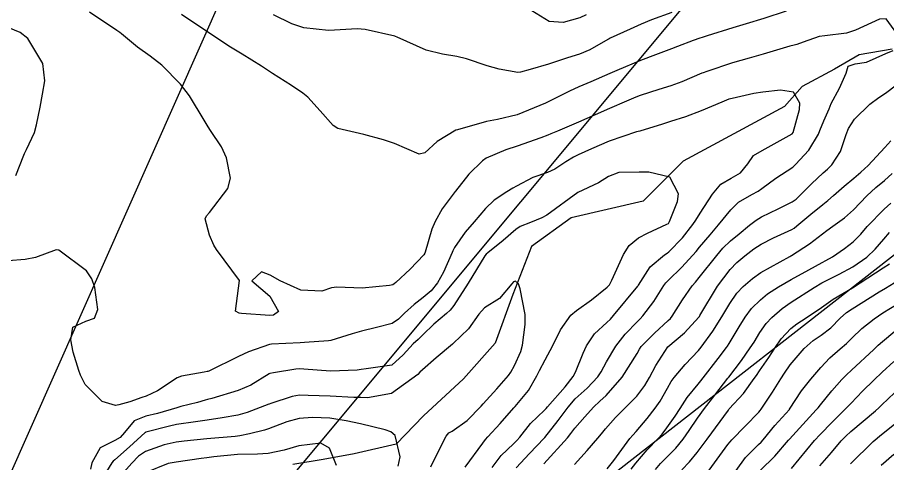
# Model space of a CAD drawing. Header units: metres. Extents: x 298520 to 308411, y 7433745 to 7450750.
# Drawn here: x 299848.2 to 299905, y 7449631.4 to 7449660.5 of the extents above; entities that cross this region are included whole.
import ezdxf

# ---------------------------------------------------------------- set-up
doc = ezdxf.new("R2010")
doc.units = ezdxf.units.M
doc.header["$LTSCALE"] = 10
doc.linetypes.add('CONTINUO', pattern=[0])
for name, color, linetype in [('Curvas de Nivel 1m', 11, 'Continuous'), ('Curvas de Nivel 5m', 15, 'Continuous'), ('Hidrografia', 140, 'Continuous'), ('TEXTO', 45, 'Continuous')]:
    doc.layers.add(name, color=color, linetype=linetype)

msp = doc.modelspace()

# ---------------------------------------------------------------- linework, layer by layer
at = {"layer": 'Curvas de Nivel 1m', "flags": 128}
for points, elevation in [([(299906.063, 7449658.788), (299904.909, 7449660.367), (299904.467, 7449660.365), (299902.901, 7449659.638), (299902.303, 7449659.432), (299900.897, 7449659.264), (299900.534, 7449659.216), (299899.478, 7449658.864), (299899.065, 7449658.694), (299898.891, 7449658.658), (299898.615, 7449658.599), (299896.885, 7449658.08), (299895.972, 7449657.82), (299894.879, 7449657.498), (299893.199, 7449656.945), (299892.958, 7449656.863), (299892.871, 7449656.825), (299891.562, 7449656.264), (299890.858, 7449656.005), (299890.076, 7449655.756), (299888.849, 7449655.369), (299888.576, 7449655.265), (299887.964, 7449655.003), (299886.838, 7449654.523), (299885.919, 7449654.115), (299884.829, 7449653.634), (299883.447, 7449653.054), (299883.014, 7449652.865), (299882.82, 7449652.785), (299882.368, 7449652.616), (299880.813, 7449652.063), (299880.088, 7449651.82), (299878.805, 7449651.276), (299878.557, 7449651.114), (299877.672, 7449650.244), (299876.797, 7449649.14), (299876.773, 7449649.104), (299875.937, 7449647.972), (299875.465, 7449647.153), (299875.258, 7449646.642), (299874.83, 7449645.159), (299874.803, 7449645.088), (299874.73, 7449644.981), (299873.844, 7449644.041), (299872.911, 7449643.178), (299872.798, 7449643.083), (299872.701, 7449643.026), (299872.489, 7449642.972), (299870.699, 7449642.812), (299869.061, 7449642.865), (299868.699, 7449642.82), (299868.072, 7449642.614), (299866.697, 7449642.666), (299865.362, 7449643.273), (299864.708, 7449643.642), (299864.132, 7449643.865), (299863.518, 7449643.292), (299864.693, 7449642.274), (299865.247, 7449641.274), (299864.918, 7449641.039), (299864.679, 7449641.015), (299862.832, 7449641.147), (299862.681, 7449641.169), (299862.443, 7449641.304), (299862.703, 7449643.3), (299861.197, 7449645.323), (299861.022, 7449645.612), (299860.742, 7449646.263), (299860.461, 7449647.333), (299860.56, 7449647.526), (299860.757, 7449647.738), (299861.945, 7449649.312), (299862.12, 7449649.972), (299861.862, 7449651.314), (299861.521, 7449652.03), (299860.82, 7449653.08), (299860.651, 7449653.332), (299860.401, 7449653.76), (299859.445, 7449655.344), (299858.854, 7449656.111), (299857.632, 7449657.362), (299856.879, 7449657.948), (299856.038, 7449658.536), (299854.998, 7449659.398), (299854.894, 7449659.476), (299854.69, 7449659.608), (299852.914, 7449660.804)], 718), ([(299898.377, 7449660.878), (299896.908, 7449660.401), (299895.758, 7449660.058), (299894.902, 7449659.8), (299893.215, 7449659.264), (299892.895, 7449659.158), (299892.74, 7449659.106), (299892.308, 7449658.956), (299891.274, 7449658.581), (299890.887, 7449658.428), (299889.839, 7449658.025), (299888.88, 7449657.668), (299887.318, 7449657.013), (299887.014, 7449656.874), (299886.87, 7449656.814), (299885.632, 7449656.261), (299884.856, 7449655.939), (299884.233, 7449655.666), (299883.017, 7449655.058), (299882.842, 7449654.971), (299882.661, 7449654.882), (299880.833, 7449654.115), (299879.531, 7449653.804), (299878.829, 7449653.68), (299876.92, 7449653.139), (299876.823, 7449653.103), (299875.598, 7449652.369), (299874.808, 7449651.644), (299874.421, 7449651.55), (299872.813, 7449652.238), (299872.11, 7449652.485), (299870.819, 7449652.822), (299869.125, 7449653.227), (299868.825, 7449653.416), (299867.962, 7449654.371), (299867.165, 7449655.255), (299866.847, 7449655.536), (299866.098, 7449656.024), (299864.866, 7449656.818), (299864.15, 7449657.287), (299862.881, 7449658.061), (299862.111, 7449658.537), (299860.893, 7449659.33), (299858.913, 7449660.664)], 719), ([(299885.325, 7449660.628), (299884.914, 7449660.447), (299883.828, 7449660.132), (299882.91, 7449660.199), (299881.505, 7449661.081)], 721), ([(299848.1, 7449650.16), (299848.626, 7449651.472), (299848.677, 7449651.598), (299848.807, 7449651.861), (299849.318, 7449652.965), (299849.461, 7449653.464), (299849.687, 7449654.615), (299849.849, 7449655.46), (299849.997, 7449656.323), (299849.882, 7449657.46), (299848.889, 7449659.104), (299848.383, 7449659.475), (299846.902, 7449660.099)], 717), ([(299880.767, 7449631.088), (299881.627, 7449632.025), (299882.582, 7449633.024), (299882.626, 7449633.069), (299883.493, 7449634.163), (299884.144, 7449635.047), (299884.618, 7449635.58), (299885.386, 7449636.272), (299886.094, 7449637.025), (299886.306, 7449637.354), (299886.643, 7449637.989), (299887.255, 7449639.011), (299887.867, 7449639.8), (299888.678, 7449640.634), (299888.857, 7449640.811), (299889.027, 7449640.987), (299889.748, 7449641.924), (299890.395, 7449642.973), (299890.524, 7449643.153), (299890.707, 7449643.332), (299891.536, 7449644.141), (299892.285, 7449644.954), (299892.493, 7449645.186), (299892.731, 7449645.472), (299893.408, 7449646.275), (299893.965, 7449646.932), (299894.763, 7449647.921), (299895.276, 7449648.407), (299896.146, 7449648.906), (299896.541, 7449649.138), (299896.779, 7449649.313), (299897.703, 7449649.973), (299898.8, 7449650.697), (299898.895, 7449650.775), (299898.994, 7449650.868), (299899.863, 7449651.809), (299900.48, 7449652.853), (299900.581, 7449653.097), (299900.832, 7449653.723), (299901.171, 7449654.515), (299901.321, 7449654.845), (299901.853, 7449655.845), (299902.281, 7449656.836), (299902.426, 7449657.286), (299902.879, 7449657.435), (299903.619, 7449657.558), (299904.886, 7449658.112), (299905.365, 7449658.318)], 718), ([(299879.184, 7449631.104), (299879.789, 7449631.88), (299880.579, 7449632.65), (299880.805, 7449632.863), (299880.987, 7449633.086), (299881.701, 7449633.974), (299882.609, 7449634.837), (299882.721, 7449634.959), (299882.81, 7449635.067), (299883.944, 7449636.368), (299884.486, 7449637.042), (299884.636, 7449637.328), (299885.132, 7449638.552), (299885.35, 7449639.033), (299885.876, 7449639.817), (299886.676, 7449640.569), (299886.908, 7449640.788), (299887.104, 7449641.014), (299888.702, 7449642.943), (299888.723, 7449642.97), (299888.734, 7449642.99), (299889.512, 7449644.185), (299890.435, 7449644.973), (299890.612, 7449645.084), (299890.726, 7449645.175), (299891.603, 7449646.098), (299892.287, 7449646.955), (299892.472, 7449647.236), (299892.76, 7449647.688), (299893.579, 7449648.938), (299894.123, 7449649.59), (299894.789, 7449649.982), (299895.387, 7449650.321), (299895.865, 7449650.909), (299896.253, 7449651.461), (299896.812, 7449651.789), (299898.758, 7449652.871), (299898.824, 7449652.96), (299899.252, 7449654.453), (299899.268, 7449654.866), (299898.854, 7449655.586), (299898.009, 7449655.729), (299896.853, 7449655.592), (299896.257, 7449655.501), (299894.847, 7449655.186), (299894.644, 7449655.125), (299894.175, 7449654.93), (299892.837, 7449654.371), (299891.808, 7449653.985), (299890.83, 7449653.67), (299890.297, 7449653.507), (299888.824, 7449653.053), (299888.62, 7449652.993), (299886.817, 7449652.385), (299885.682, 7449651.902), (299884.808, 7449651.504), (299884.497, 7449651.352), (299884.003, 7449651.048), (299883.275, 7449650.576), (299882.792, 7449650.357), (299881.844, 7449650.022), (299880.779, 7449649.467), (299880.545, 7449649.324), (299880.152, 7449649.096), (299879.322, 7449648.55), (299878.762, 7449647.993), (299878.009, 7449647.121), (299877.424, 7449646.448), (299876.728, 7449645.448), (299876.619, 7449645.246), (299876.577, 7449645.141), (299876.018, 7449643.842), (299875.625, 7449643.151), (299875.214, 7449642.638), (299874.693, 7449642.195), (299874.107, 7449641.748), (299873.479, 7449641.172), (299873.08, 7449640.773), (299872.673, 7449640.5), (299871.637, 7449640.227), (299870.665, 7449639.994), (299870.062, 7449639.816), (299868.655, 7449639.391), (299868.52, 7449639.367), (299866.956, 7449639.255), (299866.653, 7449639.243), (299864.787, 7449639.144), (299864.651, 7449639.123), (299863.283, 7449638.658), (299862.643, 7449638.334), (299860.697, 7449637.392), (299860.633, 7449637.375), (299860.593, 7449637.371), (299860.407, 7449637.332), (299858.911, 7449637.066), (299858.629, 7449636.952), (299857.351, 7449636.1), (299856.617, 7449635.762), (299856.325, 7449635.674), (299855.554, 7449635.391), (299854.827, 7449635.181), (299854.609, 7449635.14), (299853.744, 7449635.409), (299852.624, 7449636.519), (299852.323, 7449637.118), (299852.213, 7449637.426), (299851.842, 7449638.629), (299851.692, 7449639.434), (299851.837, 7449640.26), (299852.671, 7449640.652), (299853.24, 7449640.849), (299853.454, 7449641.412), (299853.266, 7449642.845), (299853.06, 7449643.416), (299852.711, 7449643.936), (299850.905, 7449645.272), (299850.731, 7449645.307), (299849.39, 7449644.796), (299848.721, 7449644.68), (299847.612, 7449644.589)], 717), ([(299882.566, 7449631.343), (299884.102, 7449633.047), (299884.316, 7449633.315), (299884.592, 7449633.674), (299885.23, 7449634.407), (299885.802, 7449635.028), (299886.213, 7449635.428), (299886.621, 7449635.805), (299887.681, 7449637.004), (299888.648, 7449638.534), (299888.807, 7449638.833), (299888.917, 7449638.987), (299889.774, 7449639.872), (299890.679, 7449640.702), (299890.821, 7449640.829), (299890.932, 7449640.968), (299891.614, 7449642.041), (299892.239, 7449642.955), (299892.454, 7449643.204), (299892.708, 7449643.501), (299893.845, 7449644.933), (299894.247, 7449645.41), (299894.738, 7449645.896), (299895.305, 7449646.354), (299895.992, 7449646.908), (299896.412, 7449647.248), (299896.759, 7449647.461), (299897.863, 7449647.982), (299898.769, 7449648.44), (299899.024, 7449648.613), (299899.29, 7449648.865), (299900.025, 7449649.617), (299900.795, 7449650.33), (299901.079, 7449650.567), (299901.366, 7449650.844), (299901.922, 7449651.729), (299902.297, 7449652.835), (299902.441, 7449653.219), (299902.833, 7449653.835), (299903.833, 7449654.815), (299904.422, 7449655.234), (299904.854, 7449655.525), (299905.582, 7449656.073)], 719), ([(299877.436, 7449631.127), (299878.579, 7449632.682), (299878.76, 7449632.929), (299878.918, 7449633.107), (299879.719, 7449633.976), (299880.611, 7449634.994), (299880.656, 7449635.046), (299880.697, 7449635.089), (299881.571, 7449636.133), (299882.114, 7449637.075), (299882.278, 7449637.432), (299882.644, 7449638.135), (299883.142, 7449639.063), (299883.649, 7449640.075), (299884.322, 7449641.045), (299884.686, 7449641.353), (299885.678, 7449642.046), (299886.701, 7449642.86), (299886.837, 7449643.018), (299887.007, 7449643.316), (299887.768, 7449645.004), (299888.134, 7449645.597), (299888.739, 7449646.084), (299889.327, 7449646.401), (299890.587, 7449646.972), (299890.693, 7449647.031), (299890.755, 7449647.155), (299891.278, 7449648.455), (299891.355, 7449648.964), (299890.789, 7449650.056), (299889.406, 7449650.372), (299888.794, 7449650.37), (299887.46, 7449650.343), (299886.789, 7449650.093), (299886.125, 7449649.684), (299884.773, 7449649.04), (299882.758, 7449647.568), (299882.442, 7449647.387), (299881.687, 7449647.081), (299881.02, 7449646.817), (299880.746, 7449646.637), (299879.92, 7449645.914), (299878.917, 7449645.108), (299878.81, 7449645.021), (299878.721, 7449644.906), (299877.622, 7449643.126), (299876.688, 7449641.67), (299876.455, 7449641.372), (299876.204, 7449641.145), (299875.377, 7449640.448), (299874.662, 7449639.765), (299874.358, 7449639.463), (299874.046, 7449639.166), (299873.375, 7449638.443), (299872.639, 7449637.769), (299870.96, 7449637.529), (299870.636, 7449637.503), (299870.385, 7449637.463), (299868.635, 7449637.393), (299866.902, 7449637.522), (299866.636, 7449637.532), (299866.39, 7449637.508), (299864.924, 7449637.277), (299864.679, 7449637.233), (299864.632, 7449637.217), (299863.434, 7449636.483), (299862.621, 7449636.122), (299860.891, 7449635.601), (299860.615, 7449635.533), (299860.454, 7449635.492), (299859.967, 7449635.336), (299858.883, 7449635.073), (299858.608, 7449635.005), (299857.347, 7449634.623), (299856.599, 7449634.453), (299855.83, 7449634.152), (299855.194, 7449633.394), (299854.916, 7449633.06), (299854.578, 7449632.86), (299853.602, 7449632.38), (299853.072, 7449631.415), (299852.976, 7449630.998)], 716), ([(299886.704, 7449631.018), (299887.126, 7449631.569), (299888.178, 7449632.996), (299888.363, 7449633.216), (299888.59, 7449633.461), (299889.295, 7449634.291), (299889.837, 7449634.978), (299890.152, 7449635.44), (299890.626, 7449636.282), (299890.882, 7449636.715), (299891.065, 7449636.966), (299891.785, 7449637.815), (299892.651, 7449638.737), (299892.834, 7449638.947), (299893.598, 7449640.008), (299894.172, 7449640.928), (299894.692, 7449641.813), (299895.148, 7449642.466), (299895.577, 7449642.911), (299896.174, 7449643.44), (299896.712, 7449643.829), (299898.618, 7449644.872), (299898.689, 7449644.905), (299898.724, 7449644.925), (299899.908, 7449645.685), (299900.745, 7449646.339), (299901.031, 7449646.565), (299901.429, 7449646.843), (299902.191, 7449647.403), (299902.764, 7449647.919), (299903.644, 7449648.817), (299904.228, 7449649.361), (299904.788, 7449649.837), (299905.3, 7449650.29)], 721), ([(299888.266, 7449630.994), (299888.567, 7449631.385), (299889.307, 7449632.251), (299890.003, 7449632.976), (299890.276, 7449633.285), (299890.594, 7449633.696), (299891.124, 7449634.446), (299891.449, 7449634.962), (299891.909, 7449635.661), (299892.627, 7449636.539), (299892.813, 7449636.764), (299892.955, 7449636.945), (299893.931, 7449638.216), (299894.475, 7449638.923), (299894.547, 7449639.029), (299894.657, 7449639.201), (299895.311, 7449640.276), (299895.707, 7449640.91), (299896.121, 7449641.473), (299896.694, 7449642.045), (299897.168, 7449642.425), (299897.876, 7449642.888), (299898.708, 7449643.366), (299899.848, 7449643.997), (299900.719, 7449644.481), (299900.961, 7449644.607), (299901.391, 7449644.843), (299902.184, 7449645.382), (299902.738, 7449645.826), (299903.238, 7449646.33), (299903.671, 7449646.816), (299904.765, 7449647.967), (299905.206, 7449648.358)], 722), ([(299889.85, 7449630.977), (299890.172, 7449631.368), (299890.571, 7449631.765), (299891.171, 7449632.37), (299891.654, 7449632.959), (299892.039, 7449633.508), (299892.597, 7449634.326), (299893.038, 7449634.943), (299893.721, 7449635.829), (299894.566, 7449636.921), (299894.634, 7449637.001), (299895.47, 7449638.086), (299896.037, 7449638.906), (299896.277, 7449639.285), (299896.668, 7449639.913), (299897.077, 7449640.496), (299897.431, 7449640.893), (299898.107, 7449641.468), (299898.693, 7449641.881), (299900.213, 7449642.857), (299900.706, 7449643.143), (299901.834, 7449643.716), (299902.716, 7449644.187), (299903.637, 7449644.816), (299904.193, 7449645.346), (299904.741, 7449646.003), (299905.112, 7449646.432)], 723), ([(299891.578, 7449630.96), (299892.059, 7449631.464), (299892.574, 7449632.087), (299893.211, 7449632.941), (299894.602, 7449634.85), (299894.635, 7449634.887), (299894.665, 7449634.919), (299895.59, 7449635.938), (299896.29, 7449636.903), (299896.43, 7449637.107), (299896.638, 7449637.399), (299897.252, 7449638.288), (299897.632, 7449638.89), (299898.055, 7449639.494), (299898.672, 7449640.161), (299899.072, 7449640.48), (299899.674, 7449640.865), (299900.69, 7449641.55), (299901.451, 7449642.087), (299902.703, 7449642.83), (299904.716, 7449644.126), (299905.115, 7449644.4)], 724), ([(299895.115, 7449630.914), (299895.728, 7449631.752), (299896.58, 7449632.597), (299896.734, 7449632.746), (299896.866, 7449632.897), (299897.641, 7449633.841), (299898.584, 7449634.88), (299898.603, 7449634.909), (299899.385, 7449636.105), (299899.984, 7449636.86), (299900.641, 7449637.623), (299901.231, 7449638.26), (299901.893, 7449638.838), (299902.307, 7449639.185), (299902.664, 7449639.539), (299903.312, 7449640.182), (299904.108, 7449640.809), (299904.687, 7449641.193), (299905.681, 7449641.802)], 726), ([(299896.682, 7449630.899), (299897.626, 7449631.836), (299898.531, 7449632.881), (299898.555, 7449632.908), (299898.584, 7449632.941), (299900.334, 7449634.854), (299900.456, 7449635.001), (299900.608, 7449635.196), (299901.361, 7449636.103), (299902.012, 7449636.836), (299902.317, 7449637.152), (299902.639, 7449637.459), (299904.089, 7449638.808), (299904.382, 7449639.079), (299904.661, 7449639.326), (299905.46, 7449640.004)], 727), ([(299898.716, 7449631.029), (299900.218, 7449632.855), (299900.587, 7449633.265), (299901.379, 7449634.059), (299902.17, 7449634.834), (299902.381, 7449635.057), (299902.61, 7449635.305), (299903.364, 7449636.077), (299904.094, 7449636.808), (299904.638, 7449637.33), (299905.412, 7449638.026)], 728), ([(299900.567, 7449631.212), (299901.327, 7449632.091), (299901.966, 7449632.836), (299902.265, 7449633.154), (299902.589, 7449633.447), (299904.211, 7449634.806), (299904.414, 7449634.995), (299904.609, 7449635.182), (299905.437, 7449635.975)], 729), ([(299873.06, 7449631.183), (299873.194, 7449631.805), (299872.87, 7449633.186), (299872.587, 7449633.436), (299872.213, 7449633.569), (299870.594, 7449633.957), (299869.668, 7449634.149), (299868.599, 7449634.318), (299867.475, 7449634.371), (299866.598, 7449634.29), (299865.782, 7449634.081), (299864.588, 7449633.621), (299864.335, 7449633.535), (299863.365, 7449633.292), (299862.721, 7449633.159), (299862.581, 7449633.144), (299862.414, 7449633.135), (299860.579, 7449632.975), (299859.098, 7449632.824), (299858.577, 7449632.747), (299857.791, 7449632.578), (299856.571, 7449632.146), (299856.117, 7449631.835), (299855.671, 7449631.389), (299855.147, 7449630.804)], 714), ([(299869.028, 7449631.225), (299868.574, 7449632.363), (299868.022, 7449632.683), (299866.576, 7449632.519), (299865.613, 7449632.23), (299864.57, 7449632.008), (299863.882, 7449631.974), (299862.569, 7449631.947), (299861.034, 7449631.789), (299860.567, 7449631.727), (299860.211, 7449631.689), (299858.564, 7449631.453), (299858.058, 7449631.358), (299856.557, 7449630.754)], 713), ([(299904.568, 7449631.262), (299905.395, 7449631.971)], 731)]:
    msp.add_lwpolyline(points, dxfattribs=dict(at, elevation=elevation))
at = {"layer": 'Curvas de Nivel 5m', "flags": 128}
for points, elevation in [([(299890.911, 7449660.782), (299889.594, 7449660.302), (299888.909, 7449660.029), (299888.195, 7449659.709), (299886.894, 7449659.11), (299886.835, 7449659.08), (299886.741, 7449659.022), (299885.565, 7449658.354), (299884.883, 7449658.076), (299884.098, 7449657.83), (299882.876, 7449657.414), (299881.674, 7449657.078), (299881.051, 7449656.906), (299880.87, 7449656.881), (299879.646, 7449657.102), (299878.875, 7449657.32), (299877.507, 7449657.758), (299876.881, 7449657.927), (299875.956, 7449658.076), (299874.885, 7449658.341), (299872.999, 7449659.179), (299872.894, 7449659.22), (299872.835, 7449659.24), (299870.9, 7449659.685), (299870.387, 7449659.729), (299868.899, 7449659.634), (299868.515, 7449659.617), (299866.901, 7449659.788), (299866.116, 7449660.051), (299864.913, 7449660.64)], 720), ([(299884.566, 7449631.3), (299885.399, 7449632.207), (299886.089, 7449633.025), (299886.315, 7449633.295), (299886.592, 7449633.631), (299887.242, 7449634.372), (299887.878, 7449635.001), (299888.621, 7449635.762), (299889.152, 7449636.461), (299889.449, 7449636.982), (299889.867, 7449637.752), (299890.653, 7449638.97), (299891.736, 7449639.89), (299892.682, 7449640.906), (299892.701, 7449640.932), (299892.713, 7449640.95), (299892.749, 7449641.015), (299893.897, 7449642.932), (299894.714, 7449644.026), (299895.157, 7449644.477), (299895.689, 7449644.91), (299896.274, 7449645.36), (299896.734, 7449645.667), (299897.542, 7449646.087), (299898.749, 7449646.64), (299898.893, 7449646.726), (299899.075, 7449646.867), (299899.996, 7449647.622), (299900.767, 7449648.258), (299901.092, 7449648.524), (299901.454, 7449648.843), (299902.157, 7449649.462), (299902.79, 7449649.987), (299903.248, 7449650.371), (299903.72, 7449650.816), (299904.815, 7449651.975), (299905.197, 7449652.419)], 720), ([(299875.187, 7449631.154), (299875.642, 7449632.079), (299876.195, 7449633.144), (299876.368, 7449633.36), (299876.588, 7449633.468), (299877.566, 7449634.158), (299878.481, 7449635.112), (299878.614, 7449635.261), (299879.5, 7449636.226), (299880.265, 7449637.094), (299880.415, 7449637.312), (299880.639, 7449637.747), (299881.059, 7449638.676), (299881.168, 7449639.085), (299881.334, 7449640.422), (299881.34, 7449641.083), (299881.026, 7449642.761), (299880.91, 7449643.088), (299880.705, 7449643.259), (299880.578, 7449643.217), (299880.476, 7449643.092), (299879.67, 7449642.123), (299878.687, 7449641.517), (299878.32, 7449641.115), (299877.644, 7449640.15), (299876.654, 7449639.191), (299876.628, 7449639.166), (299876.595, 7449639.141), (299875.541, 7449638.254), (299874.636, 7449637.47), (299874.482, 7449637.314), (299874.343, 7449637.163), (299872.62, 7449635.922), (299871.052, 7449635.639), (299870.617, 7449635.664), (299870.154, 7449635.678), (299868.618, 7449635.755), (299867.174, 7449635.808), (299866.618, 7449635.812), (299866.141, 7449635.742), (299864.748, 7449635.279), (299864.648, 7449635.244), (299864.612, 7449635.235), (299863.2, 7449634.698), (299862.601, 7449634.526), (299861.576, 7449634.338), (299860.596, 7449634.195), (299859.843, 7449634.089), (299858.591, 7449633.899), (299858.143, 7449633.803), (299856.583, 7449633.403), (299856.568, 7449633.395), (299856.549, 7449633.38), (299855.521, 7449632.443), (299854.565, 7449631.598), (299854.46, 7449631.505), (299854.369, 7449631.402), (299853.677, 7449630.284)], 715), ([(299893.347, 7449630.938), (299894.58, 7449632.599), (299894.72, 7449632.78), (299894.841, 7449632.917), (299895.704, 7449633.796), (299896.601, 7449634.715), (299896.689, 7449634.812), (299896.755, 7449634.898), (299897.489, 7449636.023), (299898.037, 7449636.886), (299898.268, 7449637.252), (299898.642, 7449637.806), (299899.54, 7449638.867), (299900.139, 7449639.379), (299900.666, 7449639.735), (299901.293, 7449640.225), (299901.905, 7449640.838), (299902.314, 7449641.207), (299902.689, 7449641.457), (299904.451, 7449642.554), (299904.702, 7449642.708), (299904.758, 7449642.744), (299904.857, 7449642.798), (299905.994, 7449643.503)], 725), ([(299902.568, 7449631.348), (299904.056, 7449632.808), (299904.588, 7449633.26), (299905.455, 7449633.931)], 730)]:
    msp.add_lwpolyline(points, dxfattribs=dict(at, elevation=elevation))
at = {"layer": 'Hidrografia', "elevation": 735.47}
msp.add_lwpolyline([(299905.299, 7449658.406), (299903.148, 7449658.034), (299901.535, 7449657.084), (299899.425, 7449655.968), (299898.267, 7449654.646), (299891.645, 7449651.082), (299889.038, 7449648.479), (299884.354, 7449647.389), (299881.748, 7449645.53), (299880.548, 7449642.39), (299879.389, 7449639.208), (299877.321, 7449636.895), (299874.703, 7449634.474), (299872.924, 7449632.615), (299870.194, 7449631.995), (299868.167, 7449631.623), (299866.181, 7449631.293)], dxfattribs=at)
at = {"layer": 'TEXTO', "linetype": 'CONTINUO'}
for points in [[(299898.014, 7449743.957, 0), (299828.546, 7449587.49, 0)], [(299829.08, 7449586.108, 0), (299945.993, 7449726.339, 0)], [(299980.08, 7449703.246, 0), (299830.218, 7449586.276, 0)]]:
    msp.add_polyline3d(points, dxfattribs=at)

doc.saveas('drawing.dxf')
